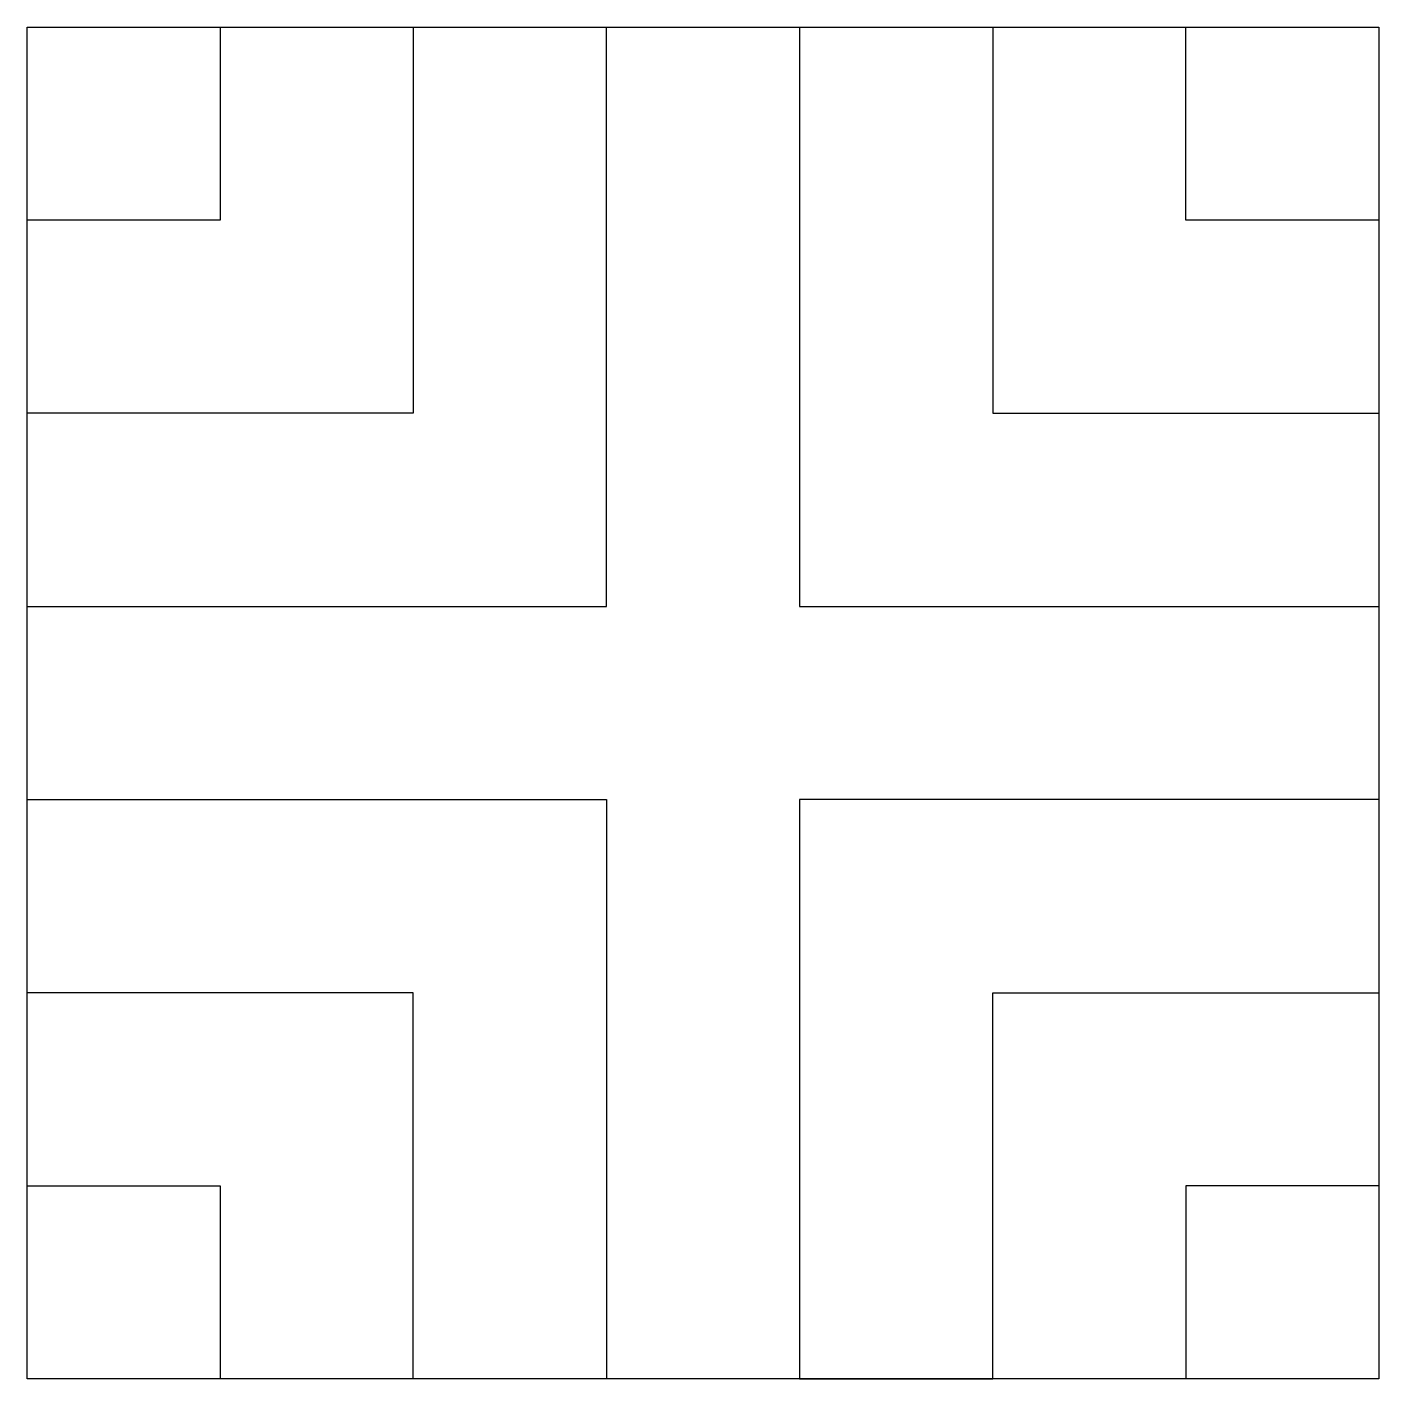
# Model space of a CAD drawing. Header units: millimetres. Extents: x 493 to 1059, y 2629 to 2761.
# Drawn here: x 989.2 to 1059.2, y 2629.4 to 2699.4 of the extents above.
import ezdxf

# ---------------------------------------------------------------- set-up
doc = ezdxf.new("R2010")
doc.units = ezdxf.units.MM

msp = doc.modelspace()

# ---------------------------------------------------------------- linework, layer by layer
for p, q in [((989.191, 2699.397), (999.191, 2699.397)), ((999.191, 2699.397), (999.191, 2689.397)), ((1009.191, 2699.397), (1009.191, 2679.397)), ((1019.191, 2669.397), (1019.191, 2699.397)), ((1029.191, 2699.397), (1029.191, 2669.397)), ((1039.191, 2699.397), (1039.191, 2679.397)), ((1049.191, 2689.397), (1049.191, 2699.397)), ((999.191, 2689.397), (989.191, 2689.397)), ((1059.191, 2689.397), (1049.191, 2689.397)), ((1009.191, 2679.397), (989.191, 2679.397)), ((1039.191, 2679.397), (1059.191, 2679.397)), ((989.191, 2669.397), (1019.191, 2669.397)), ((1029.191, 2669.397), (1059.191, 2669.397)), ((1059.191, 2669.397), (1059.191, 2659.397)), ((989.191, 2659.397), (1019.191, 2659.397)), ((1019.191, 2659.397), (1019.191, 2629.397)), ((1059.191, 2659.397), (1029.191, 2659.397)), ((1029.191, 2659.397), (1029.191, 2629.397)), ((1009.191, 2649.397), (989.191, 2649.397)), ((1009.191, 2629.397), (1009.191, 2649.397)), ((1039.191, 2629.397), (1039.191, 2649.397)), ((1039.191, 2649.397), (1059.191, 2649.397)), ((1059.191, 2649.397), (1059.191, 2639.397)), ((989.191, 2639.397), (999.191, 2639.397)), ((999.191, 2639.397), (999.191, 2629.397)), ((1059.191, 2639.397), (1049.191, 2639.397)), ((1049.191, 2639.397), (1049.191, 2629.397)), ((1019.191, 2629.397), (1009.191, 2629.397)), ((1029.191, 2629.397), (1039.191, 2629.397))]:
    msp.add_line(p, q)
msp.add_lwpolyline([(989.191, 2699.397), (1059.191, 2699.397), (1059.191, 2629.397), (989.191, 2629.397)], close=True)

doc.saveas('drawing.dxf')
